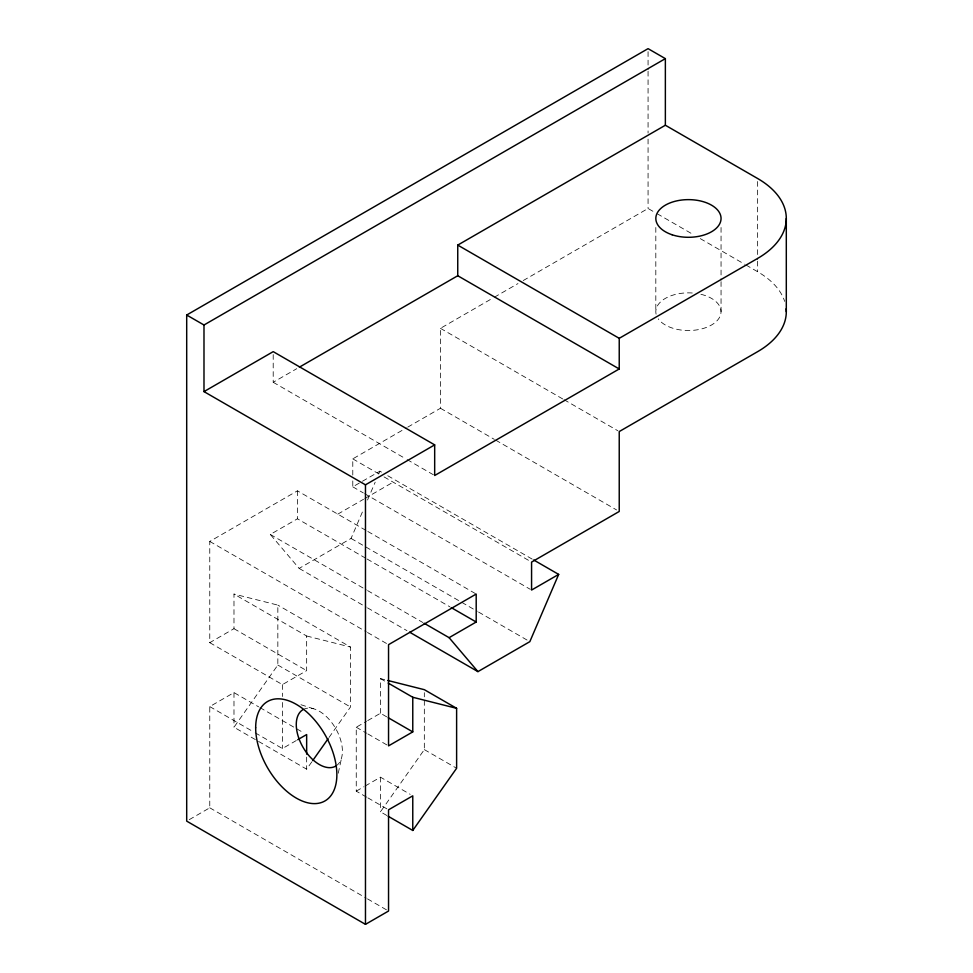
<?xml version="1.0" encoding="UTF-8"?>
<svg xmlns="http://www.w3.org/2000/svg" width="973" height="973" viewBox="0 0 973 973"><rect width="100%" height="100%" fill="white"/><g stroke="black" fill="none" stroke-linecap="round" stroke-linejoin="round"><path stroke-width="0.73" stroke-dasharray="4.87 3.65" d="M407.736 427.135L440.453 408.259L440.453 328.339L493.007 297.993M338.251 773.231L341.62 757.651M365.775 558.259L297.422 518.804L270.312 534.445L299.149 568.414L351.058 538.446L363.416 509.621M367.539 500.013L375.189 482.17M378.716 473.924L379.896 471.187L382.523 472.708M311.81 761.871L306.653 769.193L233.982 727.232L277.84 665.045L277.84 605.109L233.982 594.053L233.982 628.68L209.767 642.667L209.767 541.438L297.422 490.83L366.517 530.723M329.008 737.485L350.499 706.994L350.499 647.057L277.84 605.109M386.926 815.532L380.467 811.81L424.325 749.611L424.325 692.679M273.206 354.561L273.206 382.28L296.765 368.682M494.32 297.239L517.977 283.581M523.231 280.552L648.067 208.477L655.887 212.99M352.785 475.055L352.785 458.867L406.434 427.889M352.785 480.942L352.785 486.828L379.896 471.187M337.789 514.133L363.549 499.271M364.826 498.529L393.153 482.17M189.261 819.655L209.767 807.809L209.767 706.593L233.982 692.606L258.636 706.836M209.767 642.667L282.425 684.615L306.653 670.628L306.653 636.001L233.982 594.053M255.181 732.815L282.425 748.541L296.449 740.453M366.578 797.13L356.252 791.158L356.252 727.232L366.444 721.346M367.721 720.604L380.467 713.245L386.926 716.979M356.252 791.158L363.902 786.743M365.167 786.014L380.467 777.184L410.18 794.333M306.653 636.001L350.499 647.057M380.467 713.245L380.467 678.619L386.317 680.091M300.949 704.732L313.367 708.709M657.201 213.744L693.725 234.834M700.244 238.604L744.6 264.206M745.902 264.96L757.639 271.735A97.872 56.507 0 0 1 784.664 301.387M440.453 328.339L562.698 398.93M564.012 399.684L617.916 430.796M440.453 408.259L494.345 439.37M495.658 440.124L616.602 509.949M273.206 382.28L405.802 458.83M407.115 459.597L433.362 474.751M387.777 475.736L532.377 559.22M352.785 458.867L378.838 473.9M384.043 476.904L531.574 562.078M352.785 486.828L363.306 492.91M364.62 493.664L530.249 589.297M367.83 531.477L476.198 594.053M351.058 538.446L477.257 611.299M478.57 612.066L529.835 641.657M367.101 559.025L449.915 606.836M270.312 534.445L366.286 589.857M367.599 590.611L422.805 622.489M299.149 568.414L366.201 607.116M367.514 607.882L406.945 630.65M209.767 541.438L366.201 631.757M367.514 632.511L388.543 644.661M380.467 678.619L386.926 682.353M233.982 628.68L306.653 670.628M277.84 665.045L350.499 706.994M424.325 749.611L456.617 768.256M356.252 727.232L366.578 733.204M367.879 733.946L388.543 745.877M259.937 707.59L304.05 733.058M209.767 706.593L253.88 732.061M367.879 797.872L387.254 809.062M209.767 807.809L366.201 898.128M367.514 898.894L388.543 911.032M757.639 181.513L757.639 259.706M757.639 261.214L757.639 271.735M721.054 227.487L721.054 280.115M721.054 281.623L721.054 311.688M655.814 227.487L655.814 311.688M648.067 51.666L648.067 69.764M648.067 71.272L648.067 133.082M648.067 139.115L648.067 208.477M380.467 777.184L380.467 811.81M306.653 757.14L306.653 769.193M297.422 490.83L297.422 518.804M282.425 684.615L282.425 696.51M282.425 702.457L282.425 748.541M233.982 692.606L233.982 727.232M303.029 709.633A32.62 18.84 60 0 1 335.113 727.561A32.62 18.84 60 0 1 336.682 765.471M700.925 294.296A32.62 18.84 0 0 1 711.506 325.006A32.62 18.84 0 0 1 658.295 318.901M656.094 314.157A32.62 18.84 0 0 1 692.691 293.019"/><path stroke-width="1.46" d="M619.229 338.324L619.229 368.962L434.676 475.505L434.676 444.88L365.471 484.834L203.989 391.608L203.989 325.006L665.362 58.635L665.362 125.237L757.639 178.509A97.872 56.507 0 0 1 757.639 258.417L619.229 338.324L457.748 245.099L457.748 275.736L299.38 367.162M533.703 559.986L558.672 574.398L529.835 641.657L477.938 671.625L409.572 632.158M312.674 760.655L328.144 738.702M388.215 816.286L412.771 830.456L456.617 768.256L456.617 708.32L424.325 689.675L387.777 680.468M412.771 830.456L412.771 795.829L388.543 809.804L388.543 911.032L365.471 924.35L186.694 821.127L186.694 315.021L648.067 48.65L665.362 58.635M203.989 391.608L273.206 351.642L434.676 444.88M457.748 245.099L665.362 125.237M424.119 623.243L449.1 637.668L476.198 622.015L476.198 594.053L388.543 644.661L388.543 745.877L412.771 731.891L412.771 697.264L388.215 683.095M558.672 574.398L531.574 590.052L531.574 562.078L619.229 511.47L619.229 431.562L757.639 351.654A97.872 56.507 0 0 0 786.172 308.757M297.726 739.711L306.653 734.554L306.653 754.136M412.771 697.264L456.617 708.32M457.748 275.736L619.229 368.962M186.694 315.021L203.989 325.006M451.229 607.602L476.198 622.015M388.215 717.721L412.771 731.891M449.1 637.668L477.938 671.625M786.306 218.463L786.306 311.688M365.471 484.834L365.471 924.35M335.649 766.14A32.62 18.84 60 0 1 303.029 747.313A32.62 18.84 60 0 1 303.029 709.633M255.668 727.768A57.419 33.155 60 0 0 316.566 803.528A57.419 33.155 60 0 0 316.566 722.331A57.419 33.155 60 0 0 255.668 727.768M672.124 234.773A32.62 18.84 0 0 0 721.054 218.463A32.62 18.84 0 0 0 672.124 202.153A32.62 18.84 0 0 0 672.124 234.773"/></g></svg>
